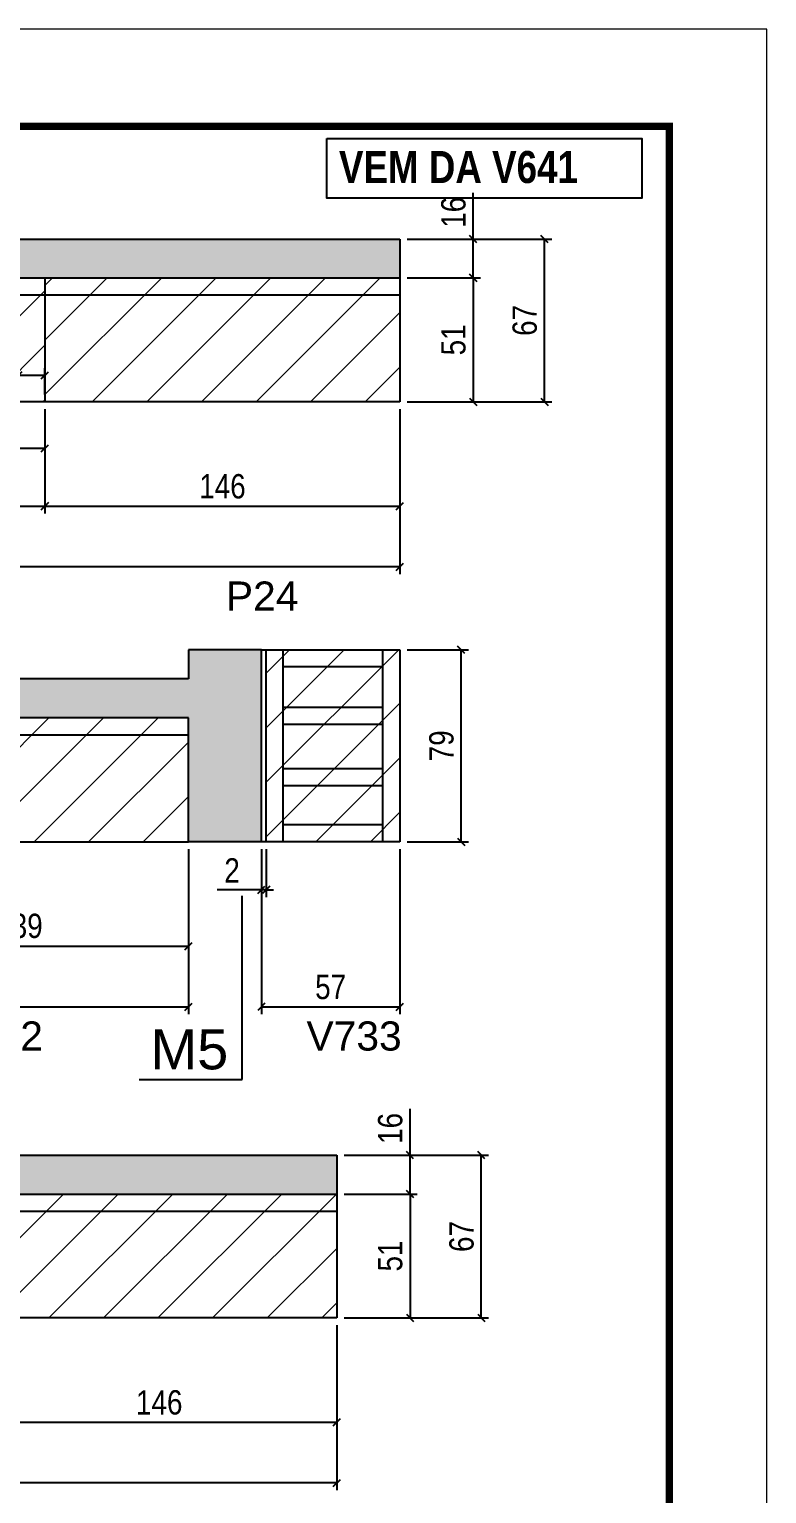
# Model space of a CAD drawing. Extents: x 3309 to 9563, y -2522 to 14608.
# Drawn here: x 4491 to 4794, y 9411 to 10014 of the extents above; entities that cross this region are included whole.
import ezdxf

# ---------------------------------------------------------------- set-up
doc = ezdxf.new("R2010")
doc.units = 0
doc.header["$PDMODE"] = 35
doc.header["$PDSIZE"] = -10
doc.linetypes.add('DASHED', pattern=[0.75, 0.5, -0.25])
for name, color, linetype in [('5', 5, 'Continuous'), ('COTA', 241, 'Continuous'), ('NOMENCLATURA', 7, 'Continuous'), ('Painéis', 200, 'Continuous'), ('SARR_2.2x7', 40, 'Continuous')]:
    doc.layers.add(name, color=color, linetype=linetype)
for name, color, linetype, lineweight in [('Folhas', 255, 'Continuous', 9), ('Hachura', 251, 'Continuous', 9), ('SARRAFO DE PRESSAO', 251, 'DASHED', 9)]:
    doc.layers.add(name, color=color, linetype=linetype, lineweight=lineweight)
doc.styles.add('COTA TECNICA', font='techl___.ttf', dxfattribs={"height": 10})
doc.styles.get("Standard").update_dxf_attribs({"font": 'arial.ttf'})
doc.styles.add('TECNICA', font='techb___.ttf', dxfattribs={"height": 10})
doc.dimstyles.new('PAINEL', dxfattribs={"dimtxt": 10, "dimasz": 3, "dimexe": 3, "dimexo": 3, "dimgap": 3, "dimtad": 1, "dimdec": 1, "dimzin": 12, "dimdsep": 46, "dimtxsty": 'COTA TECNICA', "dimblk1": 'OBLIQUE', "dimblk2": 'OBLIQUE', "dimsah": 1, "dimcen": 0.9, "dimclrd": 4, "dimclre": 4, "dimclrt": 240, "dimadec": 1, "dimazin": 3, "dimtfac": 1, "dimtdec": 1, "dimtmove": 0, "dimatfit": 3, "dimfxl": 1, "dimtolj": 1, "dimtzin": 12, "dimarcsym": 0})

# ---------------------------------------------------------------- blocks, each defined once
blk = doc.blocks.new('9999999999')
at = {"layer": 'Folhas'}
blk.add_lwpolyline([(98138.98, 34190.21), (99623.98, 34190.21), (99623.98, 35240.21), (98138.98, 35240.21)], close=True, dxfattribs=at)
at = {"layer": 'Folhas', "color": 30, "const_width": 3}
blk.add_lwpolyline([(98213.98, 34230.21), (99583.98, 34230.21), (99583.98, 35200.21), (98213.98, 35200.21)], close=True, dxfattribs=at)
blk = doc.blocks.new('_Oblique')
at = {"color": 0, "linetype": 'ByBlock', "lineweight": -2}
blk.add_line((-0.5, -0.5), (0.5, 0.5), dxfattribs=at)
blk = doc.blocks.new('*D2441')
at = {"layer": 'COTA', "color": 4, "lineweight": -2, "transparency": 16777216}
for p, q in [((3852.01, 9857.22), (3852.01, 9789.28)), ((4643.51, 9857.22), (4643.51, 9789.28)), ((4643.51, 9792.28), (3852.01, 9792.28))]:
    blk.add_line(p, q, dxfattribs=at)
at = {"layer": 'Defpoints', "color": 0, "transparency": 16777216}
for p in [(3852.01, 9860.22), (4643.51, 9860.22), (3852.01, 9792.28)]:
    blk.add_point(p, dxfattribs=at)
at = {"layer": 'COTA', "color": 4, "lineweight": -2, "transparency": 16777216, "xscale": 3, "yscale": 3, "zscale": 3, "rotation": 180}
blk.add_blockref('_Oblique', (3852.01, 9792.28), dxfattribs=at)
at = {"layer": 'COTA', "color": 4, "lineweight": -2, "transparency": 16777216, "xscale": 3, "yscale": 3, "zscale": 3}
blk.add_blockref('_Oblique', (4643.51, 9792.28), dxfattribs=at)
at = {"layer": 'COTA', "color": 240, "transparency": 16777216, "insert": (4247.76, 9800.41), "char_height": 10, "attachment_point": 5, "style": 'COTA TECNICA'}
blk.add_mtext('\\A1;791.5', dxfattribs=at)
blk = doc.blocks.new('*D2442')
at = {"layer": 'COTA', "color": 4, "lineweight": -2, "transparency": 16777216}
for p, q in [((4253.51, 9857.22), (4253.51, 9838.07)), ((4497.51, 9857.22), (4497.51, 9838.07)), ((4497.51, 9841.07), (4253.51, 9841.07))]:
    blk.add_line(p, q, dxfattribs=at)
at = {"layer": 'Defpoints', "color": 0, "transparency": 16777216}
for p in [(4253.51, 9860.22), (4497.51, 9860.22), (4253.51, 9841.07)]:
    blk.add_point(p, dxfattribs=at)
at = {"layer": 'COTA', "color": 4, "lineweight": -2, "transparency": 16777216, "xscale": 3, "yscale": 3, "zscale": 3, "rotation": 180}
blk.add_blockref('_Oblique', (4253.51, 9841.07), dxfattribs=at)
at = {"layer": 'COTA', "color": 4, "lineweight": -2, "transparency": 16777216, "xscale": 3, "yscale": 3, "zscale": 3}
blk.add_blockref('_Oblique', (4497.51, 9841.07), dxfattribs=at)
at = {"layer": 'COTA', "color": 240, "transparency": 16777216, "insert": (4375.51, 9849.15), "char_height": 10, "attachment_point": 5, "style": 'COTA TECNICA'}
blk.add_mtext('\\A1;244', dxfattribs=at)
blk = doc.blocks.new('*D2444')
at = {"layer": 'COTA', "color": 4, "lineweight": -2, "transparency": 16777216}
for p, q in [((4646.51, 9911.22), (4676.66, 9911.22)), ((4673.66, 9911.22), (4673.66, 9860.22)), ((4646.51, 9860.22), (4676.66, 9860.22))]:
    blk.add_line(p, q, dxfattribs=at)
at = {"layer": 'Defpoints', "color": 0, "transparency": 16777216}
for p in [(4643.51, 9911.22), (4643.51, 9860.22), (4673.66, 9860.22)]:
    blk.add_point(p, dxfattribs=at)
at = {"layer": 'COTA', "color": 4, "lineweight": -2, "transparency": 16777216, "xscale": 3, "yscale": 3, "zscale": 3}
for p, rotation in [((4673.66, 9911.22), 90), ((4673.66, 9860.22), 270)]:
    blk.add_blockref('_Oblique', p, dxfattribs=dict(at, rotation=rotation))
at = {"layer": 'COTA', "color": 240, "transparency": 16777216, "insert": (4665.55, 9885.72), "char_height": 10, "attachment_point": 5, "rotation": 90, "style": 'COTA TECNICA'}
blk.add_mtext('\\A1;51', dxfattribs=at)
blk = doc.blocks.new('*D2445')
at = {"layer": 'COTA', "color": 4, "lineweight": -2, "transparency": 16777216}
for p, q in [((4673.66, 9927.22), (4673.66, 9946.23)), ((4646.51, 9927.22), (4676.66, 9927.22)), ((4673.66, 9911.22), (4673.66, 9927.22)), ((4646.51, 9911.22), (4676.66, 9911.22))]:
    blk.add_line(p, q, dxfattribs=at)
at = {"layer": 'Defpoints', "color": 0, "transparency": 16777216}
for p in [(4643.51, 9927.22), (4673.66, 9927.22), (4643.51, 9911.22)]:
    blk.add_point(p, dxfattribs=at)
at = {"layer": 'COTA', "color": 4, "lineweight": -2, "transparency": 16777216, "xscale": 3, "yscale": 3, "zscale": 3}
for p, rotation in [((4673.66, 9927.22), 90), ((4673.66, 9911.22), 270)]:
    blk.add_blockref('_Oblique', p, dxfattribs=dict(at, rotation=rotation))
at = {"layer": 'COTA', "color": 240, "transparency": 16777216, "insert": (4665.56, 9938.22), "char_height": 10, "attachment_point": 5, "rotation": 90, "style": 'COTA TECNICA'}
blk.add_mtext('\\A1;16', dxfattribs=at)
blk = doc.blocks.new('*D2446')
at = {"layer": 'COTA', "color": 4, "lineweight": -2, "transparency": 16777216}
for p, q in [((4646.51, 9927.22), (4705.99, 9927.22)), ((4702.99, 9860.22), (4702.99, 9927.22)), ((4646.51, 9860.22), (4705.99, 9860.22))]:
    blk.add_line(p, q, dxfattribs=at)
at = {"layer": 'Defpoints', "color": 0, "transparency": 16777216}
for p in [(4643.51, 9927.22), (4702.99, 9927.22), (4643.51, 9860.22)]:
    blk.add_point(p, dxfattribs=at)
at = {"layer": 'COTA', "color": 4, "lineweight": -2, "transparency": 16777216, "xscale": 3, "yscale": 3, "zscale": 3}
for p, rotation in [((4702.99, 9927.22), 90), ((4702.99, 9860.22), 270)]:
    blk.add_blockref('_Oblique', p, dxfattribs=dict(at, rotation=rotation))
at = {"layer": 'COTA', "color": 240, "transparency": 16777216, "insert": (4694.89, 9893.72), "char_height": 10, "attachment_point": 5, "rotation": 90, "style": 'COTA TECNICA'}
blk.add_mtext('\\A1;67', dxfattribs=at)
blk = doc.blocks.new('*D2447')
at = {"layer": 'COTA', "color": 4, "lineweight": -2, "transparency": 16777216}
for p, q in [((4235.01, 9857.22), (4235.01, 9814.29)), ((4497.51, 9857.22), (4497.51, 9814.29)), ((4235.01, 9817.29), (4497.51, 9817.29))]:
    blk.add_line(p, q, dxfattribs=at)
at = {"layer": 'Defpoints', "color": 0, "transparency": 16777216}
for p in [(4235.01, 9860.22), (4497.51, 9860.22), (4497.51, 9817.29)]:
    blk.add_point(p, dxfattribs=at)
at = {"layer": 'COTA', "color": 4, "lineweight": -2, "transparency": 16777216, "xscale": 3, "yscale": 3, "zscale": 3, "rotation": 180}
blk.add_blockref('_Oblique', (4235.01, 9817.29), dxfattribs=at)
at = {"layer": 'COTA', "color": 4, "lineweight": -2, "transparency": 16777216, "xscale": 3, "yscale": 3, "zscale": 3}
blk.add_blockref('_Oblique', (4497.51, 9817.29), dxfattribs=at)
at = {"layer": 'COTA', "color": 240, "transparency": 16777216, "insert": (4366.26, 9825.4), "char_height": 10, "attachment_point": 5, "style": 'COTA TECNICA'}
blk.add_mtext('\\A1;262.5', dxfattribs=at)
blk = doc.blocks.new('*D2449')
at = {"layer": 'COTA', "color": 4, "lineweight": -2, "transparency": 16777216}
for p, q in [((4486.51, 9870.22), (4486.51, 9874.12)), ((4497.51, 9863.22), (4497.51, 9874.12)), ((4486.51, 9871.12), (4472.42, 9871.12)), ((4497.51, 9871.12), (4486.51, 9871.12))]:
    blk.add_line(p, q, dxfattribs=at)
at = {"layer": 'Defpoints', "color": 0, "transparency": 16777216}
for p in [(4486.51, 9871.12), (4486.51, 9867.22), (4497.51, 9860.22)]:
    blk.add_point(p, dxfattribs=at)
at = {"layer": 'COTA', "color": 4, "lineweight": -2, "transparency": 16777216, "xscale": 3, "yscale": 3, "zscale": 3, "rotation": 180}
blk.add_blockref('_Oblique', (4486.51, 9871.12), dxfattribs=at)
at = {"layer": 'COTA', "color": 4, "lineweight": -2, "transparency": 16777216, "xscale": 3, "yscale": 3, "zscale": 3}
blk.add_blockref('_Oblique', (4497.51, 9871.12), dxfattribs=at)
at = {"layer": 'COTA', "color": 240, "transparency": 16777216, "insert": (4477.97, 9879.18), "char_height": 10, "attachment_point": 5, "style": 'COTA TECNICA'}
blk.add_mtext('\\A1;11', dxfattribs=at)
blk = doc.blocks.new('*D2404')
at = {"layer": 'COTA', "color": 4, "lineweight": -2, "transparency": 16777216}
for p, q in [((3765.01, 9480.14), (3765.01, 9412.19)), ((4617.51, 9480.14), (4617.51, 9412.19)), ((4617.51, 9415.19), (3765.01, 9415.19))]:
    blk.add_line(p, q, dxfattribs=at)
at = {"layer": 'Defpoints', "color": 0, "transparency": 16777216}
for p in [(3765.01, 9483.14), (4617.51, 9483.14), (3765.01, 9415.19)]:
    blk.add_point(p, dxfattribs=at)
at = {"layer": 'COTA', "color": 4, "lineweight": -2, "transparency": 16777216, "xscale": 3, "yscale": 3, "zscale": 3, "rotation": 180}
blk.add_blockref('_Oblique', (3765.01, 9415.19), dxfattribs=at)
at = {"layer": 'COTA', "color": 4, "lineweight": -2, "transparency": 16777216, "xscale": 3, "yscale": 3, "zscale": 3}
blk.add_blockref('_Oblique', (4617.51, 9415.19), dxfattribs=at)
at = {"layer": 'COTA', "color": 240, "transparency": 16777216, "insert": (4191.26, 9423.33), "char_height": 10, "attachment_point": 5, "style": 'COTA TECNICA'}
blk.add_mtext('\\A1;852.5', dxfattribs=at)
blk = doc.blocks.new('*D2408')
at = {"layer": 'COTA', "color": 4, "lineweight": -2, "transparency": 16777216}
for p, q in [((4620.51, 9534.14), (4650.66, 9534.14)), ((4647.66, 9534.14), (4647.66, 9483.14)), ((4620.51, 9483.14), (4650.66, 9483.14))]:
    blk.add_line(p, q, dxfattribs=at)
at = {"layer": 'Defpoints', "color": 0, "transparency": 16777216}
for p in [(4617.51, 9534.14), (4617.51, 9483.14), (4647.66, 9483.14)]:
    blk.add_point(p, dxfattribs=at)
at = {"layer": 'COTA', "color": 4, "lineweight": -2, "transparency": 16777216, "xscale": 3, "yscale": 3, "zscale": 3}
for p, rotation in [((4647.66, 9534.14), 90), ((4647.66, 9483.14), 270)]:
    blk.add_blockref('_Oblique', p, dxfattribs=dict(at, rotation=rotation))
at = {"layer": 'COTA', "color": 240, "transparency": 16777216, "insert": (4639.55, 9508.64), "char_height": 10, "attachment_point": 5, "rotation": 90, "style": 'COTA TECNICA'}
blk.add_mtext('\\A1;51', dxfattribs=at)
blk = doc.blocks.new('*D2409')
at = {"layer": 'COTA', "color": 4, "lineweight": -2, "transparency": 16777216}
for p, q in [((4647.66, 9550.14), (4647.66, 9569.15)), ((4620.51, 9550.14), (4650.66, 9550.14)), ((4647.66, 9534.14), (4647.66, 9550.14)), ((4620.51, 9534.14), (4650.66, 9534.14))]:
    blk.add_line(p, q, dxfattribs=at)
at = {"layer": 'Defpoints', "color": 0, "transparency": 16777216}
for p in [(4617.51, 9550.14), (4647.66, 9550.14), (4617.51, 9534.14)]:
    blk.add_point(p, dxfattribs=at)
at = {"layer": 'COTA', "color": 4, "lineweight": -2, "transparency": 16777216, "xscale": 3, "yscale": 3, "zscale": 3}
for p, rotation in [((4647.66, 9550.14), 90), ((4647.66, 9534.14), 270)]:
    blk.add_blockref('_Oblique', p, dxfattribs=dict(at, rotation=rotation))
at = {"layer": 'COTA', "color": 240, "transparency": 16777216, "insert": (4639.56, 9561.14), "char_height": 10, "attachment_point": 5, "rotation": 90, "style": 'COTA TECNICA'}
blk.add_mtext('\\A1;16', dxfattribs=at)
blk = doc.blocks.new('*D2410')
at = {"layer": 'COTA', "color": 4, "lineweight": -2, "transparency": 16777216}
for p, q in [((4620.51, 9550.14), (4679.99, 9550.14)), ((4676.99, 9483.14), (4676.99, 9550.14)), ((4620.51, 9483.14), (4679.99, 9483.14))]:
    blk.add_line(p, q, dxfattribs=at)
at = {"layer": 'Defpoints', "color": 0, "transparency": 16777216}
for p in [(4617.51, 9550.14), (4676.99, 9550.14), (4617.51, 9483.14)]:
    blk.add_point(p, dxfattribs=at)
at = {"layer": 'COTA', "color": 4, "lineweight": -2, "transparency": 16777216, "xscale": 3, "yscale": 3, "zscale": 3}
for p, rotation in [((4676.99, 9550.14), 90), ((4676.99, 9483.14), 270)]:
    blk.add_blockref('_Oblique', p, dxfattribs=dict(at, rotation=rotation))
at = {"layer": 'COTA', "color": 240, "transparency": 16777216, "insert": (4668.89, 9516.64), "char_height": 10, "attachment_point": 5, "rotation": 90, "style": 'COTA TECNICA'}
blk.add_mtext('\\A1;67', dxfattribs=at)
blk = doc.blocks.new('*D2470')
at = {"layer": 'COTA', "color": 4, "lineweight": -2, "transparency": 16777216}
for p, q in [((4497.51, 9857.22), (4497.51, 9814.29)), ((4643.51, 9857.22), (4643.51, 9814.29)), ((4497.51, 9817.29), (4643.51, 9817.29))]:
    blk.add_line(p, q, dxfattribs=at)
at = {"layer": 'Defpoints', "color": 0, "transparency": 16777216}
for p in [(4497.51, 9860.22), (4643.51, 9860.22), (4643.51, 9817.29)]:
    blk.add_point(p, dxfattribs=at)
at = {"layer": 'COTA', "color": 4, "lineweight": -2, "transparency": 16777216, "xscale": 3, "yscale": 3, "zscale": 3, "rotation": 180}
blk.add_blockref('_Oblique', (4497.51, 9817.29), dxfattribs=at)
at = {"layer": 'COTA', "color": 4, "lineweight": -2, "transparency": 16777216, "xscale": 3, "yscale": 3, "zscale": 3}
blk.add_blockref('_Oblique', (4643.51, 9817.29), dxfattribs=at)
at = {"layer": 'COTA', "color": 240, "transparency": 16777216, "insert": (4570.51, 9825.39), "char_height": 10, "attachment_point": 5, "style": 'COTA TECNICA'}
blk.add_mtext('\\A1;146', dxfattribs=at)
blk = doc.blocks.new('*D2453')
at = {"layer": 'COTA', "color": 4, "lineweight": -2, "transparency": 16777216}
for p, q in [((4586.51, 9676.13), (4586.51, 9608.19)), ((4643.51, 9676.13), (4643.51, 9608.19)), ((4586.51, 9611.19), (4643.51, 9611.19))]:
    blk.add_line(p, q, dxfattribs=at)
at = {"layer": 'Defpoints', "color": 0, "transparency": 16777216}
for p in [(4586.51, 9679.13), (4643.51, 9679.13), (4643.51, 9611.19)]:
    blk.add_point(p, dxfattribs=at)
at = {"layer": 'COTA', "color": 4, "lineweight": -2, "transparency": 16777216, "xscale": 3, "yscale": 3, "zscale": 3, "rotation": 180}
blk.add_blockref('_Oblique', (4586.51, 9611.19), dxfattribs=at)
at = {"layer": 'COTA', "color": 4, "lineweight": -2, "transparency": 16777216, "xscale": 3, "yscale": 3, "zscale": 3}
blk.add_blockref('_Oblique', (4643.51, 9611.19), dxfattribs=at)
at = {"layer": 'COTA', "color": 240, "transparency": 16777216, "insert": (4615.01, 9619.3), "char_height": 10, "attachment_point": 5, "style": 'COTA TECNICA'}
blk.add_mtext('\\A1;57', dxfattribs=at)
blk = doc.blocks.new('*D2454')
at = {"layer": 'COTA', "color": 4, "lineweight": -2, "transparency": 16777216}
for p, q in [((3765.01, 9676.13), (3765.01, 9608.19)), ((4556.51, 9676.13), (4556.51, 9608.19)), ((3765.01, 9611.19), (4556.51, 9611.19))]:
    blk.add_line(p, q, dxfattribs=at)
at = {"layer": 'Defpoints', "color": 0, "transparency": 16777216}
for p in [(3765.01, 9679.13), (4556.51, 9679.13), (4556.51, 9611.19)]:
    blk.add_point(p, dxfattribs=at)
at = {"layer": 'COTA', "color": 4, "lineweight": -2, "transparency": 16777216, "xscale": 3, "yscale": 3, "zscale": 3, "rotation": 180}
blk.add_blockref('_Oblique', (3765.01, 9611.19), dxfattribs=at)
at = {"layer": 'COTA', "color": 4, "lineweight": -2, "transparency": 16777216, "xscale": 3, "yscale": 3, "zscale": 3}
blk.add_blockref('_Oblique', (4556.51, 9611.19), dxfattribs=at)
at = {"layer": 'COTA', "color": 240, "transparency": 16777216, "insert": (4160.76, 9619.33), "char_height": 10, "attachment_point": 5, "style": 'COTA TECNICA'}
blk.add_mtext('\\A1;791.5', dxfattribs=at)
blk = doc.blocks.new('*D2423')
at = {"layer": 'COTA', "color": 4, "lineweight": -2, "transparency": 16777216}
for p, q in [((4417.51, 9676.13), (4417.51, 9633.2)), ((4556.51, 9676.13), (4556.51, 9633.2)), ((4417.51, 9636.2), (4556.51, 9636.2))]:
    blk.add_line(p, q, dxfattribs=at)
at = {"layer": 'Defpoints', "color": 0, "transparency": 16777216}
for p in [(4417.51, 9679.13), (4556.51, 9679.13), (4556.51, 9636.2)]:
    blk.add_point(p, dxfattribs=at)
at = {"layer": 'COTA', "color": 4, "lineweight": -2, "transparency": 16777216, "xscale": 3, "yscale": 3, "zscale": 3, "rotation": 180}
blk.add_blockref('_Oblique', (4417.51, 9636.2), dxfattribs=at)
at = {"layer": 'COTA', "color": 4, "lineweight": -2, "transparency": 16777216, "xscale": 3, "yscale": 3, "zscale": 3}
blk.add_blockref('_Oblique', (4556.51, 9636.2), dxfattribs=at)
at = {"layer": 'COTA', "color": 240, "transparency": 16777216, "insert": (4487.01, 9644.45), "char_height": 10, "attachment_point": 5, "style": 'COTA TECNICA'}
blk.add_mtext('\\A1;139', dxfattribs=at)
blk = doc.blocks.new('*D2424')
at = {"layer": 'COTA', "color": 4, "lineweight": -2, "transparency": 16777216}
for p, q in [((4586.51, 9676.13), (4586.51, 9656.35)), ((4588.51, 9676.13), (4588.51, 9656.35)), ((4586.51, 9659.35), (4568.4, 9659.35)), ((4588.51, 9659.35), (4586.51, 9659.35)), ((4588.51, 9659.35), (4591.51, 9659.35))]:
    blk.add_line(p, q, dxfattribs=at)
at = {"layer": 'Defpoints', "color": 0, "transparency": 16777216}
for p in [(4586.51, 9679.13), (4588.51, 9679.13), (4586.51, 9659.35)]:
    blk.add_point(p, dxfattribs=at)
at = {"layer": 'COTA', "color": 4, "lineweight": -2, "transparency": 16777216, "xscale": 3, "yscale": 3, "zscale": 3}
blk.add_blockref('_Oblique', (4586.51, 9659.35), dxfattribs=at)
at = {"layer": 'COTA', "color": 4, "lineweight": -2, "transparency": 16777216, "xscale": 3, "yscale": 3, "zscale": 3, "rotation": 180}
blk.add_blockref('_Oblique', (4588.51, 9659.35), dxfattribs=at)
at = {"layer": 'COTA', "color": 240, "transparency": 16777216, "insert": (4574.46, 9667.35), "char_height": 10, "attachment_point": 5, "style": 'COTA TECNICA'}
blk.add_mtext('\\A1;2', dxfattribs=at)
blk = doc.blocks.new('*D2463')
at = {"layer": 'COTA', "color": 4, "lineweight": -2, "transparency": 16777216}
for p, q in [((4646.51, 9758.13), (4671.74, 9758.13)), ((4668.74, 9679.13), (4668.74, 9758.13)), ((4646.51, 9679.13), (4671.74, 9679.13))]:
    blk.add_line(p, q, dxfattribs=at)
at = {"layer": 'Defpoints', "color": 0, "transparency": 16777216}
for p in [(4643.51, 9758.13), (4668.74, 9758.13), (4643.51, 9679.13)]:
    blk.add_point(p, dxfattribs=at)
at = {"layer": 'COTA', "color": 4, "lineweight": -2, "transparency": 16777216, "xscale": 3, "yscale": 3, "zscale": 3}
for p, rotation in [((4668.74, 9758.13), 90), ((4668.74, 9679.13), 270)]:
    blk.add_blockref('_Oblique', p, dxfattribs=dict(at, rotation=rotation))
at = {"layer": 'COTA', "color": 240, "transparency": 16777216, "insert": (4660.63, 9718.63), "char_height": 10, "attachment_point": 5, "rotation": 90, "style": 'COTA TECNICA'}
blk.add_mtext('\\A1;79', dxfattribs=at)
blk = doc.blocks.new('*D2466')
at = {"layer": 'COTA', "color": 4, "lineweight": -2, "transparency": 16777216}
for p, q in [((4471.51, 9480.14), (4471.51, 9437.21)), ((4617.51, 9480.14), (4617.51, 9437.21)), ((4471.51, 9440.21), (4617.51, 9440.21))]:
    blk.add_line(p, q, dxfattribs=at)
at = {"layer": 'Defpoints', "color": 0, "transparency": 16777216}
for p in [(4471.51, 9483.14), (4617.51, 9483.14), (4617.51, 9440.21)]:
    blk.add_point(p, dxfattribs=at)
at = {"layer": 'COTA', "color": 4, "lineweight": -2, "transparency": 16777216, "xscale": 3, "yscale": 3, "zscale": 3, "rotation": 180}
blk.add_blockref('_Oblique', (4471.51, 9440.21), dxfattribs=at)
at = {"layer": 'COTA', "color": 4, "lineweight": -2, "transparency": 16777216, "xscale": 3, "yscale": 3, "zscale": 3}
blk.add_blockref('_Oblique', (4617.51, 9440.21), dxfattribs=at)
at = {"layer": 'COTA', "color": 240, "transparency": 16777216, "insert": (4544.51, 9448.31), "char_height": 10, "attachment_point": 5, "style": 'COTA TECNICA'}
blk.add_mtext('\\A1;146', dxfattribs=at)

msp = doc.modelspace()

# ---------------------------------------------------------------- hatches: boundary and pattern name
at = {"layer": 'COTA'}
h = msp.add_hatch(dxfattribs=at)
h.set_pattern_fill('AR-CONC', color=256, scale=0.03)
h.set_pattern_definition([(50, (174.9705, 0), (5.46554, -0.4781726), [0.5715, -6.2865]), (355, (174.9705, 0), (-1.0573026, 5.7317054), [0.4572, -5.0292175]), (100.451445, (175.426, -0.04), (4.4082374, 5.2535326), [0.4857003, -5.3427073]), (46.1842, (174.9705, 1.524), (8.1323712, -1.26127), [0.85725, -9.42975]), (96.63556, (175.648, 1.419), (7.122124, 7.422784), [0.728551, -8.014068]), (351.18415, (174.9705, 1.524), (7.122124, 7.422784), [0.685799, -7.543792]), (21, (175.7325, 1.143), (4.5484317, -3.067956), [0.5715, -6.2865]), (326, (175.7325, 1.143), (1.8540609, 5.525639), [0.4572, -5.0292]), (71.451445, (176.1116, 0.8873), (6.4024926, 2.457683), [0.4857003, -5.342698]), (37.5, (174.9705, 0), (0.0926581, 2.53665117), [0, -4.96824, 0, -5.1054, 0, -5.04825]), (7.5, (174.9705, 0), (2.0045899, 3.00541724), [0, -2.91084, 0, -4.85394, 0, -1.92405]), (327.5, (173.2713, 0), (4.06771786, -0.17186232), [0, -1.905, 0, -5.9436, 0, -7.8867]), (317.5, (172.5093, 0), (4.4438754, 0.7627947), [0, -2.4765, 0, -3.94716, 0, -5.6007])])
h.paths.add_polyline_path([(3852.01, 9911.22), (4643.51, 9911.22), (4643.51, 9927.22), (3852.01, 9927.22), (3852.01, 9939.22), (3822.01, 9939.22), (3822.01, 9860.22), (3852.01, 9860.22)])
h = msp.add_hatch(dxfattribs=at)
h.set_pattern_fill('AR-CONC', color=256, scale=0.03)
h.set_pattern_definition([(50, (174.9705, -181.086), (5.46554, -0.4781726), [0.5715, -6.2865]), (355, (174.9705, -181.086), (-1.0573026, 5.7317054), [0.4572, -5.0292175]), (100.451445, (175.426, -181.126), (4.4082374, 5.2535326), [0.4857003, -5.3427073]), (46.1842, (174.9705, -179.562), (8.1323712, -1.26127), [0.85725, -9.42975]), (96.63556, (175.648, -179.667), (7.122124, 7.422784), [0.728551, -8.014068]), (351.18415, (174.9705, -179.562), (7.122124, 7.422784), [0.685799, -7.543792]), (21, (175.7325, -179.943), (4.5484317, -3.067956), [0.5715, -6.2865]), (326, (175.7325, -179.943), (1.8540609, 5.525639), [0.4572, -5.0292]), (71.451445, (176.1116, -180.199), (6.4024926, 2.457683), [0.4857003, -5.342698]), (37.5, (174.9705, -181.086), (0.0926581, 2.53665117), [0, -4.96824, 0, -5.1054, 0, -5.04825]), (7.5, (174.9705, -181.086), (2.0045899, 3.00541724), [0, -2.91084, 0, -4.85394, 0, -1.92405]), (327.5, (173.2713, -181.086), (4.06771786, -0.17186232), [0, -1.905, 0, -5.9436, 0, -7.8867]), (317.5, (172.5093, -181.086), (4.4438754, 0.7627947), [0, -2.4765, 0, -3.94716, 0, -5.6007])])
h.paths.add_polyline_path([(3765.01, 9730.13), (4556.51, 9730.13), (4556.51, 9679.13), (4586.51, 9679.13), (4586.51, 9758.13), (4556.51, 9758.13), (4556.51, 9746.13), (3765.01, 9746.13)])
h = msp.add_hatch(dxfattribs=at)
h.set_pattern_fill('AR-CONC', color=256, scale=0.03)
h.set_pattern_definition([(50, (-42.7365, 2092.6624), (5.46554, -0.4781726), [0.5715, -6.2865]), (355, (-42.7365, 2092.6624), (-1.0573026, 5.7317054), [0.4572, -5.0292175]), (100.451445, (-42.281, 2092.6225), (4.4082374, 5.2535326), [0.4857003, -5.3427073]), (46.1842, (-42.7365, 2094.1864), (8.132371, -1.26127), [0.85725, -9.42975]), (96.63556, (-42.059, 2094.081), (7.122124, 7.422784), [0.728551, -8.014068]), (351.18415, (-42.7365, 2094.186), (7.122124, 7.422784), [0.685799, -7.543792]), (21, (-41.9745, 2093.8054), (4.5484317, -3.067956), [0.5715, -6.2865]), (326, (-41.9745, 2093.8054), (1.854061, 5.525639), [0.4572, -5.0292]), (71.451445, (-41.5954, 2093.5497), (6.4024926, 2.457683), [0.4857003, -5.342698]), (37.5, (-42.7365, 2092.6624), (0.0926581, 2.53665117), [0, -4.96824, 0, -5.1054, 0, -5.04825]), (7.5, (-42.7365, 2092.6624), (2.0045899, 3.00541724), [0, -2.91084, 0, -4.85394, 0, -1.92405]), (327.5, (-44.4357, 2092.6624), (4.06771786, -0.1718623), [0, -1.905, 0, -5.9436, 0, -7.8867]), (317.5, (-45.1977, 2092.6624), (4.4438754, 0.7627947), [0, -2.4765, 0, -3.94716, 0, -5.6007])])
h.paths.add_polyline_path([(3976.01, 9550.14), (3976.01, 9548.14), (3765.01, 9548.14), (3765.01, 9534.14), (3965.01, 9534.14), (4617.51, 9534.14), (4617.51, 9550.14)])
at = {"layer": 'Hachura', "linetype": 'ByBlock'}
h = msp.add_hatch(dxfattribs=at)
h.set_pattern_fill('ANSI31', color=256, scale=5)
h.set_pattern_definition([(45, (-42.736, 0), (-11.22532, 11.22532), [])])
h.paths.add_polyline_path([(3765.01, 9860.22), (3820.01, 9860.22), (3820.01, 9939.22), (3765.01, 9939.22)])
h.paths.add_polyline_path([(4235.01, 9860.22), (4235.01, 9911.22), (3991.01, 9911.22), (3991.01, 9860.22)])
h.paths.add_polyline_path([(4235.01, 9860.22), (4253.51, 9860.22), (4253.51, 9911.22), (4235.01, 9911.22)])
h.paths.add_polyline_path([(4253.51, 9911.22), (4253.51, 9860.22), (4497.51, 9860.22), (4497.51, 9911.22)])
h = msp.add_hatch(dxfattribs=at)
h.set_pattern_fill('ANSI31', color=256, scale=5)
h.paths.add_polyline_path([(3991.01, 9911.22), (3852.01, 9911.22), (3852.01, 9860.22), (3991.01, 9860.22)])
h.paths.add_polyline_path([(4643.51, 9911.22), (4497.51, 9911.22), (4497.51, 9860.22), (4643.51, 9860.22)])
h.paths.add_polyline_path([(4556.51, 9730.13), (4417.51, 9730.13), (4417.51, 9679.13), (4556.51, 9679.13)])
h.paths.add_polyline_path([(3911.01, 9730.13), (3765.01, 9730.13), (3765.01, 9679.13), (3911.01, 9679.13)])
h.paths.add_polyline_path([(3976.01, 9562.14), (3765.01, 9562.14), (3765.01, 9548.14), (3976.01, 9548.14)])
h.paths.add_polyline_path([(3965.01, 9534.14), (3765.01, 9534.14), (3765.01, 9483.14), (3965.01, 9483.14)])
h.paths.add_polyline_path([(3911.01, 9352.9), (3765.01, 9352.9), (3765.01, 9301.9), (3911.01, 9301.9)])
h.paths.add_polyline_path([(4617.51, 9352.9), (4417.51, 9352.9), (4417.51, 9301.9), (4617.51, 9301.9)])
h.paths.add_polyline_path([(4617.51, 9380.9), (4406.51, 9380.9), (4406.51, 9366.9), (4617.51, 9366.9)])
h.paths.add_polyline_path([(4617.51, 9534.14), (4471.51, 9534.14), (4471.51, 9483.14), (4617.51, 9483.14)])
h = msp.add_hatch(dxfattribs=at)
h.set_pattern_fill('ANSI31', color=256, scale=5)
h.set_pattern_definition([(45, (-42.736, -181.086), (-11.22532, 11.22532), [])])
h.paths.add_polyline_path([(4643.51, 9758.13), (4588.51, 9758.13), (4588.51, 9679.13), (4643.51, 9679.13)])
h.paths.add_polyline_path([(4417.51, 9679.13), (4417.51, 9730.13), (4173.51, 9730.13), (4173.51, 9679.13)])
h.paths.add_polyline_path([(4173.51, 9730.13), (4155.01, 9730.13), (4155.01, 9679.13), (4173.51, 9679.13)])
h.paths.add_polyline_path([(3911.01, 9730.13), (3911.01, 9679.13), (4155.01, 9679.13), (4155.01, 9730.13)])

# ---------------------------------------------------------------- linework, layer by layer
at = {"layer": 'COTA'}
for p, q in [((3852.01, 9927.22), (4643.51, 9927.22)), ((4643.51, 9927.22), (4643.51, 9911.22)), ((4586.51, 9758.13), (4556.51, 9758.13)), ((4556.51, 9758.13), (4556.51, 9746.13)), ((4556.51, 9746.13), (3765.01, 9746.13)), ((4586.51, 9679.13), (4556.51, 9679.13)), ((3976.01, 9550.14), (4617.51, 9550.14)), ((4617.51, 9550.14), (4617.51, 9534.14))]:
    msp.add_line(p, q, dxfattribs=at)
at = {"layer": 'NOMENCLATURA', "linetype": 'Continuous'}
for p, q in [((4578.6, 9581.26), (4578.6, 9656.84)), ((4536.19, 9581.26), (4578.6, 9581.26))]:
    msp.add_line(p, q, dxfattribs=at)
at = {"layer": 'NOMENCLATURA'}
msp.add_lwpolyline([(4613.42, 9968.57), (4743.05, 9968.57), (4743.05, 9944.01), (4613.42, 9944.01)], close=True, dxfattribs=at)
at = {"layer": 'Painéis', "linetype": 'ByBlock'}
for p, q in [((3852.01, 9911.22), (4643.51, 9911.22)), ((4497.51, 9911.22), (4497.51, 9860.22)), ((4643.51, 9911.22), (4643.51, 9860.22)), ((4643.51, 9860.22), (3852.01, 9860.22)), ((4586.51, 9679.13), (4586.51, 9758.13)), ((4586.51, 9758.13), (4643.51, 9758.13)), ((4588.51, 9679.13), (4588.51, 9758.13)), ((4643.51, 9758.13), (4643.51, 9679.13)), ((4556.51, 9730.13), (3765.01, 9730.13)), ((4556.51, 9679.13), (4556.51, 9730.13)), ((3765.01, 9679.13), (4556.51, 9679.13)), ((4643.51, 9679.13), (4586.51, 9679.13)), ((3965.01, 9534.14), (4617.51, 9534.14)), ((4617.51, 9534.14), (4617.51, 9483.14)), ((4617.51, 9483.14), (3765.01, 9483.14))]:
    msp.add_line(p, q, dxfattribs=at)
at = {"layer": 'SARR_2.2x7', "linetype": 'Continuous'}
for p, q in [((4486.51, 9904.22), (4497.51, 9904.22)), ((4497.51, 9904.22), (4643.51, 9904.22)), ((4595.51, 9679.13), (4595.51, 9758.13)), ((4636.51, 9679.13), (4636.51, 9758.13)), ((4636.51, 9751.13), (4595.51, 9751.13)), ((4636.51, 9734.39), (4595.51, 9734.39)), ((4417.51, 9723.13), (4556.51, 9723.13)), ((4636.51, 9727.39), (4595.51, 9727.39)), ((4636.51, 9709.13), (4595.51, 9709.13)), ((4636.51, 9702.13), (4595.51, 9702.13)), ((4636.51, 9686.13), (4595.51, 9686.13)), ((4471.51, 9527.14), (4617.51, 9527.14))]:
    msp.add_line(p, q, dxfattribs=at)

# ---------------------------------------------------------------- block references
at = {"layer": 'SARRAFO DE PRESSAO', "color": 6, "linetype": 'ByBlock'}
msp.add_blockref('9999999999', (-94829.61, -25226.65), dxfattribs=at)

# ---------------------------------------------------------------- texts
at = {"layer": '5', "linetype": 'Continuous'}
for s, rotation, p in [('P24', 0.00004, (4571.93, 9774.26)), ('P2', 359.99996, (4476.17, 9593.18)), ('V733', 0.00004, (4605.09, 9593.18))]:
    msp.add_text(s, height=12, rotation=rotation, dxfattribs=at).set_placement(p)
at = {"layer": 'NOMENCLATURA', "style": 'TECNICA'}
msp.add_text('VEM DA V641', height=13.2, dxfattribs=at).set_placement((4618.43, 9950.27))
at = {"layer": 'NOMENCLATURA', "linetype": 'Continuous'}
msp.add_text('M5', height=16.5, dxfattribs=at).set_placement((4540.9, 9585.45))

# ---------------------------------------------------------------- dimensions: what is measured, and where the dimension line sits
at = {"layer": 'COTA'}
for base, p1, p2, angle, picture, middle in [((4673.66, 9927.22), (4643.51, 9911.22), (4643.51, 9927.22), 90, '*D2445', (4665.56, 9938.22)), ((4702.99, 9927.22), (4643.51, 9860.22), (4643.51, 9927.22), 90, '*D2446', (4694.89, 9893.72)), ((4673.66, 9860.22), (4643.51, 9911.22), (4643.51, 9860.22), 90, '*D2444', (4665.55, 9885.72)), ((4253.51, 9841.07), (4497.51, 9860.22), (4253.51, 9860.22), 180, '*D2442', (4375.51, 9849.15)), ((4668.74, 9758.13), (4643.51, 9679.13), (4643.51, 9758.13), 90, '*D2463', (4660.63, 9718.63)), ((4556.51, 9611.19), (3765.01, 9679.13), (4556.51, 9679.13), 180, '*D2454', (4160.76, 9619.33)), ((4647.66, 9550.14), (4617.51, 9534.14), (4617.51, 9550.14), 90, '*D2409', (4639.56, 9561.14)), ((4676.99, 9550.14), (4617.51, 9483.14), (4617.51, 9550.14), 90, '*D2410', (4668.89, 9516.64)), ((4647.66, 9483.14), (4617.51, 9534.14), (4617.51, 9483.14), 90, '*D2408', (4639.55, 9508.64))]:
    dim = msp.add_linear_dim(base=base, p1=p1, p2=p2, angle=angle, dimstyle='PAINEL', dxfattribs=at)
    dim.commit()
    dim.dimension.update_dxf_attribs({"geometry": picture, "text_midpoint": middle})
for base, p1, p2, picture, middle in [((4486.51, 9871.12), (4497.51, 9860.22), (4486.51, 9867.22), '*D2449', (4477.97, 9879.18)), ((3852.01, 9792.28), (4643.51, 9860.22), (3852.01, 9860.22), '*D2441', (4247.76, 9800.41)), ((4497.51, 9817.29), (4235.01, 9860.22), (4497.51, 9860.22), '*D2447', (4366.26, 9825.4)), ((4643.51, 9817.29), (4497.51, 9860.22), (4643.51, 9860.22), '*D2470', (4570.51, 9825.39)), ((4586.51, 9659.35), (4588.51, 9679.13), (4586.51, 9679.13), '*D2424', (4574.46, 9667.35)), ((4643.51, 9611.19), (4586.51, 9679.13), (4643.51, 9679.13), '*D2453', (4615.01, 9619.3)), ((3765.01, 9415.19), (4617.51, 9483.14), (3765.01, 9483.14), '*D2404', (4191.26, 9423.33)), ((4617.51, 9440.21), (4471.51, 9483.14), (4617.51, 9483.14), '*D2466', (4544.51, 9448.31))]:
    dim = msp.add_linear_dim(base=base, p1=p1, p2=p2, dimstyle='PAINEL', dxfattribs=at)
    dim.commit()
    dim.dimension.update_dxf_attribs({"geometry": picture, "text_midpoint": middle})
dim = msp.add_linear_dim(base=(4556.51, 9636.2), p1=(4417.51, 9679.13), p2=(4556.51, 9679.13), dimstyle='PAINEL', override={"dimtmove": 1}, dxfattribs=at)
dim.commit()
dim.dimension.update_dxf_attribs({"geometry": '*D2423', "text_midpoint": (4487.01, 9644.45)})

doc.saveas('drawing.dxf')
